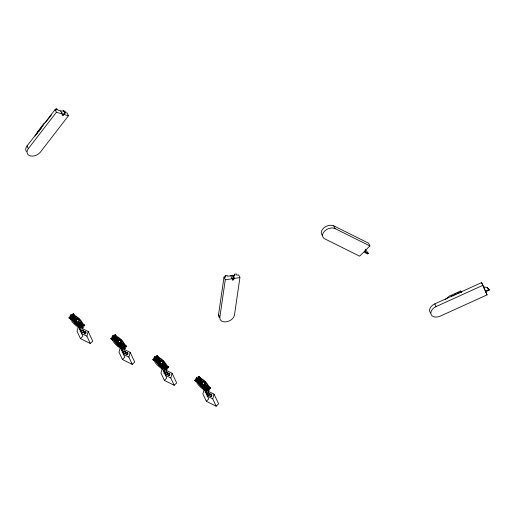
<?xml version="1.0" encoding="UTF-8"?>
<svg xmlns="http://www.w3.org/2000/svg" width="515" height="515" viewBox="0 0 515 515"><rect width="100%" height="100%" fill="white"/><g stroke="black" fill="none" stroke-linecap="round" stroke-linejoin="round"><path stroke-width="0.77" d="M218.572 314.549L224.019 277.064L225.847 276.787L225.293 275.609L227.121 275.338L227.559 276.278L234.872 275.19L234.428 274.244L236.256 273.974L236.81 275.152L238.638 274.881L239.913 277.591L234.467 315.083A7.751 5.214 -25.1 0 1 226.336 321.824A7.751 5.214 -25.1 0 1 219.841 317.266L218.572 314.549A7.751 5.214 -25.1 0 0 219.139 317.227M225.068 277.173L225.293 275.609M219.841 317.266L225.287 279.774L224.019 277.064M232.748 280.051L233.16 277.218L231.988 275.435L230.759 275.802L232.748 280.051L233.662 279.915L234.074 277.083L232.896 275.3L231.988 275.435M234.203 275.808L234.428 274.244M78.37 326.574L77.038 331.274L80.475 338.613L90.318 343.511L92.732 341.11L88.213 331.473L78.37 326.574L82.883 336.211L80.475 338.613M90.318 343.511L86.887 336.179L88.213 331.473M120.323 347.464L118.991 352.17L122.428 359.502L132.271 364.401L134.679 362.006L130.166 352.363L120.323 347.464L124.836 357.101L122.428 359.502M132.271 364.401L128.834 357.069L130.166 352.363M162.277 368.354L160.944 373.06L164.375 380.392L174.225 385.291L176.632 382.896L172.119 373.259L162.277 368.354L166.789 377.991L164.375 380.392M174.225 385.291L170.787 377.959L172.119 373.259M204.223 389.243L202.897 393.949L206.328 401.282L216.171 406.187L218.585 403.786L214.066 394.149L204.223 389.243L208.742 398.88L206.328 401.282M216.171 406.187L212.74 398.848L214.066 394.149M36.546 134.125L37.466 131.904L44.316 123.04M74.559 319.77L71.379 316.358M71.733 316.01L74.907 319.422L75.28 319.068A2.176 0.76 45.1 0 1 76.033 319.152L76.542 319.409A2.176 0.76 45.1 0 1 76.812 319.564M79.123 319.429L79.374 319.706A6.792 2.369 45.1 0 1 82.13 323.465L82.368 323.967A6.792 2.369 45.1 0 1 82.516 326.426L82.323 326.6A6.792 2.369 45.1 0 1 79.78 326.323L79.271 326.066A6.792 2.369 45.1 0 1 75.518 323.214L74.99 322.673A6.792 2.369 45.1 0 1 72.235 318.92L71.997 318.418A6.792 2.369 45.1 0 1 71.843 315.959L72.042 315.779A6.792 2.369 45.1 0 1 74.585 316.062L75.093 316.313A6.792 2.369 45.1 0 1 78.847 319.171M78.641 323.71A2.176 0.76 45.1 0 1 78.576 323.832L78.383 324.012A2.176 0.76 45.1 0 1 77.63 323.929L77.121 323.671A2.176 0.76 45.1 0 1 76.008 322.828L75.48 322.293A2.176 0.76 45.1 0 1 74.662 321.173L74.43 320.671A2.176 0.76 45.1 0 1 74.385 319.944L74.624 319.648M78.435 321.07A2.176 0.76 45.1 0 1 79.001 321.901L79.233 322.403A2.176 0.76 45.1 0 1 79.278 323.137L79.085 323.311A2.176 0.76 45.1 0 1 78.332 323.227L77.823 322.976A2.176 0.76 45.1 0 1 76.709 322.126L76.181 321.592A2.176 0.76 45.1 0 1 75.364 320.478L75.132 319.976A2.176 0.76 45.1 0 1 75.087 319.249L71.862 315.953M113.332 337.248L113.094 337.544L113.989 336.675A6.792 2.369 45.1 0 1 116.538 336.952L117.047 337.203A6.792 2.369 45.1 0 1 120.793 340.061L121.321 340.595A6.792 2.369 45.1 0 1 124.083 344.355L124.321 344.857A6.792 2.369 45.1 0 1 124.469 347.316C123.999 348.372 120.04 344.67 121.231 344.026A2.176 0.76 45.1 0 0 121.186 343.299L120.948 342.797A2.176 0.76 45.1 0 0 120.381 341.96M116.57 340.537L113.268 337.37A6.792 2.369 45.1 0 1 115.836 337.647L116.345 337.904A6.792 2.369 45.1 0 1 118.939 339.688M125.106 348.41L123.909 349.498M154.088 357.281L153.779 359.187M158.35 361.601L159.18 360.854A2.176 0.76 45.1 0 1 159.933 360.938L160.442 361.189A2.176 0.76 45.1 0 1 160.712 361.35M158.523 361.427L155.221 358.26L155.942 357.565A6.792 2.369 45.1 0 1 158.485 357.841L158.993 358.099A6.792 2.369 45.1 0 1 162.746 360.951L163.274 361.485A6.792 2.369 45.1 0 1 166.036 365.244L166.268 365.747A6.792 2.369 45.1 0 1 166.422 368.206L165.527 369.081M162.54 365.489A2.176 0.76 45.1 0 1 162.483 365.618L162.289 365.792A2.176 0.76 45.1 0 1 161.536 365.708L161.021 365.457A2.176 0.76 45.1 0 1 159.914 364.607L159.386 364.073A2.176 0.76 45.1 0 1 158.569 362.959L158.33 362.457A2.176 0.76 45.1 0 1 158.247 362.219M165.894 368.727L162.463 365.618L165.836 368.856M162.946 365.212L163.184 364.916A2.176 0.76 45.1 0 0 163.139 364.189L162.901 363.687A2.176 0.76 45.1 0 0 162.334 362.85M197.058 379.207L197.895 378.454A6.792 2.369 45.1 0 1 200.438 378.731L200.947 378.989A6.792 2.369 45.1 0 1 204.7 381.84L205.228 382.375A6.792 2.369 45.1 0 1 207.983 386.134L208.221 386.636A6.792 2.369 45.1 0 1 208.375 389.095L208.176 389.276A6.792 2.369 45.1 0 1 205.633 388.992L205.125 388.741A6.792 2.369 45.1 0 1 201.371 385.883L200.844 385.349A6.792 2.369 45.1 0 1 198.088 381.589L197.85 381.087A6.792 2.369 45.1 0 1 197.702 378.628L197.76 378.506M197.232 379.027L200.412 382.445A2.176 0.76 45.1 0 1 200.56 382.388M203.721 386.694A2.176 0.76 45.1 0 1 203.483 386.598L202.974 386.347A2.176 0.76 45.1 0 1 201.861 385.497L201.333 384.963A2.176 0.76 45.1 0 1 200.515 383.849L200.284 383.347A2.176 0.76 45.1 0 1 200.238 382.619L200.605 382.265L197.367 378.976M204.436 386.507L205.131 385.806A2.176 0.76 45.1 0 0 205.086 385.078L204.854 384.576A2.176 0.76 45.1 0 0 204.288 383.739M205.131 385.806L204.938 385.986A2.176 0.76 45.1 0 1 204.185 385.902L203.676 385.645A2.176 0.76 45.1 0 1 202.562 384.802L202.035 384.267A2.176 0.76 45.1 0 1 201.217 383.154L200.985 382.651A2.176 0.76 45.1 0 1 200.94 381.918L201.133 381.744A2.176 0.76 45.1 0 1 201.886 381.827L202.395 382.079A2.176 0.76 45.1 0 1 202.665 382.239M209.013 390.19L207.815 391.278M26.407 151.545A7.751 5.214 -25.1 0 1 27.057 145.919L55.137 109.56L56.637 109.998L56.09 108.813L55.105 110.088M35.033 136.089L40.904 128.48M41.889 127.211L42.867 125.943M45.314 122.77L51.68 114.523M63.609 111.008L65.115 111.446L65.669 112.631L67.175 113.068L68.444 115.778L40.37 152.144A7.751 5.214 -25.1 0 1 30.121 155.865A7.751 5.214 -25.1 0 1 28.331 148.635L56.405 112.27L55.137 109.56M62.656 115.212L64.774 112.463L65.527 112.682L63.409 115.431L62.656 115.212L60.667 110.963L58.034 110.197L57.59 109.257L56.09 108.813M68.92 317.671L70.722 318.952L69.158 318.173L69.274 317.317L71.076 318.605L69.274 317.317M73.362 315.096L72.879 314.066L73.227 313.719L74.636 315.341M69.158 318.173L69.506 317.826M73.742 313.97L72.879 314.066M71.321 316.48L72.042 315.779M70.31 318.624L71.012 317.929M73.227 313.719L74.128 315.09M70.549 319.126L71.25 318.431M71.823 318.592L75.19 320.652L72.055 319.094L71.997 318.418M71.888 316.255A6.792 2.369 45.1 0 1 73.883 316.757L74.585 316.062M71.707 319.442L72.235 318.92M73.883 316.757L74.392 317.015L75.093 316.313M74.385 319.944L75.28 319.068M74.43 320.671L75.132 319.976M76.033 319.152L75.505 319.673L74.057 316.583L75.724 319.313M74.514 320.909L75.216 320.208L76.201 320.703L78.389 318.56M76.729 320.221L74.92 316.487C73.606 315.167 75.673 320.227 76.272 319.249M74.662 321.173L75.364 320.478M76.542 319.409L76.098 319.422M75.48 322.293L76.181 321.592M76.008 322.828L76.709 322.126M79.304 320.504L77.636 322.165L78.093 323.137L77.392 323.832M77.121 323.671L77.823 322.976M77.63 323.929L78.332 323.227M79.233 322.403L82.194 324.141L78.164 321.682A1.448 0.509 45.1 0 1 77.72 322.203A1.448 0.509 45.1 0 1 76.291 320.877A1.448 0.509 45.1 0 1 76.49 320.124M78.383 324.012L79.278 323.137M79.271 326.066L77.649 323.15L79.78 326.323M82.078 326.607A6.792 2.369 45.1 0 0 81.666 324.662L81.428 324.16L82.13 323.465M81.666 324.662L82.368 323.967M79.728 327.038L80.063 327.469M83.115 323.954L84.743 325.409L84.389 325.757L83.346 325.242M80.237 327.295L79.471 327.72M83.353 324.456L84.743 325.409M82.516 326.426L81.756 327.244M84.505 324.907L84.389 325.757M110.873 338.561L112.676 339.842L110.873 338.561L111.221 338.213L113.023 339.494L111.221 338.213M115.315 335.986L114.832 334.956L115.18 334.608L116.59 336.231M111.105 339.063L111.459 338.716M113.989 336.675L113.467 337.196L116.165 339.939M112.264 339.514L112.965 338.819M112.502 340.016L113.197 339.321M113.86 339.713L113.95 339.308A6.792 2.369 45.1 0 1 113.796 336.849L116.86 340.312L117.227 339.958A2.176 0.76 45.1 0 1 117.987 340.042L118.495 340.299A2.176 0.76 45.1 0 1 118.765 340.46M115.836 337.647L116.538 336.952M113.95 339.308L114.008 339.984L117.143 341.542L113.776 339.482M116.345 337.904L117.047 337.203M117.227 339.958L113.815 336.849M116.377 341.567L117.079 340.866A2.176 0.76 45.1 0 1 117.034 340.138L116.332 340.833A2.176 0.76 45.1 0 0 116.377 341.567L116.615 342.069A2.176 0.76 45.1 0 0 117.433 343.183L117.961 343.717A2.176 0.76 45.1 0 0 119.074 344.561L119.583 344.818A2.176 0.76 45.1 0 0 119.821 344.908M117.987 340.042L116.358 337.125L118.025 339.855M116.461 341.799L117.079 340.866M116.615 342.069L117.163 341.104L118.147 341.593L119.815 339.932M116.815 343.73L117.607 343.009L118.135 343.544L117.343 344.265L116.944 343.569A6.792 2.369 45.1 0 1 114.182 339.81M117.433 343.183L118.135 342.481A2.176 0.76 45.1 0 1 117.317 341.368M124.411 347.438L124.276 347.49A6.792 2.369 45.1 0 1 121.733 347.213L121.225 346.956A6.792 2.369 45.1 0 1 117.472 344.104L118.489 343.196L117.961 342.655L116.77 343.743M117.961 343.717L118.662 343.016A2.176 0.76 45.1 0 0 119.776 343.865L120.285 344.117A2.176 0.76 45.1 0 0 121.038 344.2L124.295 347.49M121.785 340.917L119.589 343.054L120.046 344.026L119.345 344.722M119.074 344.561L119.776 343.865M120.948 342.797C120.137 343.814 124.984 345.713 123.909 344.529L120.117 342.572M119.583 344.818L120.285 344.117M121.186 343.299L120.658 343.82L123.793 345.378L123.555 344.876M120.207 344.953A2.176 0.76 45.1 0 0 120.336 344.902L121.231 344.026M120.697 347.483L121.225 346.956M124.083 344.355L123.381 345.05L123.619 345.552A6.792 2.369 45.1 0 1 123.767 348.011L124.469 347.316M121.559 347.387L119.596 344.039L121.044 347.129L121.733 347.213M123.619 345.552L124.321 344.857M121.154 348.455L121.675 347.928M125.299 346.132L126.342 346.653L126.696 346.299L125.126 345.52L125.068 344.844M121.662 348.707L122.184 348.185M124.778 345.868L125.299 345.346M154.391 360.23L154.622 360.732L153.058 359.953L153.174 359.103L154.976 360.384L153.174 359.103M157.262 356.876L156.779 355.846L157.133 355.498L158.543 357.127M153.058 359.953L153.412 359.605M157.642 355.756L156.779 355.846M154.918 359.708C153.129 362.657 160.165 367.536 162.463 369.242M157.133 355.498L158.034 356.869M154.448 360.906L155.15 360.21M155.633 357.79L155.768 357.738A6.792 2.369 45.1 0 0 155.897 360.197L159.09 362.438L155.807 360.609M155.788 358.041A6.792 2.369 45.1 0 1 157.783 358.543L158.485 357.841M155.961 360.873L155.897 360.197M158.993 358.099L158.472 358.62L157.963 358.369L159.412 361.459M158.33 362.457L159.032 361.755A2.176 0.76 45.1 0 1 158.987 361.028L159.18 360.854M162.296 360.346L160.629 362L158.311 358.015L159.933 360.938M158.414 362.689L159.032 361.755M160.171 361.028L159.759 361.112M158.569 362.959L159.116 361.994L160.101 362.483L161.768 360.822M156.135 360.7A6.792 2.369 45.1 0 0 158.897 364.459L158.369 364.981L159.908 363.551L160.435 364.086L159.244 365.167L158.723 364.633M159.386 364.073L160.088 363.378A2.176 0.76 45.1 0 1 159.27 362.257M158.897 365.515L159.425 364.993A6.792 2.369 45.1 0 0 163.171 367.852L163.68 368.103A6.792 2.369 45.1 0 0 166.229 368.38L163.184 364.916M159.914 364.607L160.616 363.912A2.176 0.76 45.1 0 0 161.723 364.755L162.231 365.013A2.176 0.76 45.1 0 0 162.991 365.09L162.289 365.792M163.204 362.29L161.543 363.944L161.993 364.916L161.292 365.611M161.021 365.457L161.723 364.755M162.373 364.208L162.901 363.687M162.528 364.478L163.055 363.951M161.536 365.708L162.231 365.013M160.39 361.91A1.448 0.509 45.1 0 0 160.197 362.657A1.448 0.509 45.1 0 0 161.626 363.983A1.448 0.509 45.1 0 0 162.071 363.461L166.094 365.92L163.139 364.189M162.998 368.025L161.549 364.929L163.506 368.277L163.171 367.852M166.036 365.244L165.508 365.766L165.746 366.268L163.236 365.026M163.68 368.103L163.158 368.624L161.201 365.277L162.36 367.755M165.978 368.386A6.792 2.369 45.1 0 0 165.566 366.448L166.268 365.747M167.021 365.734L166.493 366.255L168.296 367.543L168.643 367.195L166.841 365.908L168.643 367.195M168.057 367.041L168.411 366.686M194.773 380.34L196.576 381.628L194.773 380.34L195.127 379.993L196.93 381.274L195.127 379.993M199.215 377.772L198.732 376.742L199.08 376.388L200.49 378.016M195.011 380.843L195.359 380.495M196.164 381.293L196.865 380.598M199.459 378.287L199.981 377.759M196.402 381.802L197.103 381.1M197.676 381.261L201.043 383.327L197.908 381.763L197.85 381.087M197.741 378.931A6.792 2.369 45.1 0 1 199.736 379.433L200.438 378.731M199.736 379.433L200.245 379.684L200.947 378.989M200.238 382.619L201.133 381.744L199.91 379.259L201.867 382.6M200.284 383.347L200.985 382.651M202.395 382.079L200.264 378.911L201.886 381.827M200.367 383.578L201.069 382.883L202.054 383.372A1.448 0.509 45.1 0 0 203.489 384.834L203.946 385.806L203.245 386.507M201.597 382.445L202.125 381.918L202.582 382.89A1.448 0.509 45.1 0 0 202.054 383.372L203.715 381.718M200.515 383.849L201.217 383.154M200.67 385.523L201.861 384.441L202.389 384.975L201.198 386.057L200.844 385.349M201.333 384.963L202.035 384.267M201.861 385.497L202.562 384.802M205.685 382.697L203.489 384.834A1.448 0.509 45.1 0 0 204.017 384.351L207.809 386.308C208.884 387.492 204.043 385.593 204.854 384.576M202.974 386.347L203.676 385.645M203.483 386.598L204.185 385.902M205.086 385.078L204.564 385.6L207.693 387.164L204.951 385.413M205.221 389.076L205.125 388.741M207.931 389.282A6.792 2.369 45.1 0 0 207.519 387.338L207.281 386.836L207.983 386.134M205.633 388.992L203.502 385.819L204.951 388.915M207.519 387.338L208.221 386.636M205.054 390.235L205.582 389.713M209.199 387.911L210.242 388.432L210.596 388.085L209.032 387.306L208.968 386.623M206.09 389.964L205.401 389.887M208.678 387.653L209.206 387.126M207.848 389.623L208.375 389.095M208.794 386.797L210.358 387.583L210.242 388.432M369.918 245.945L359.618 256.187L324.74 238.818A7.751 5.214 -25.1 0 1 324.63 231.074A7.751 5.214 -25.1 0 1 335.033 228.57L369.918 245.945L368.643 243.228L333.759 225.86A7.751 5.214 -25.1 0 0 324.077 227.72A7.751 5.214 -25.1 0 0 322.281 235.252M365.212 249.279L368.334 253.354L367.691 253.998L365.051 252.685L365.695 252.041L365.09 250.747M75.345 323.388L76.535 322.3L76.008 321.766L74.817 322.853L75.068 323.13M446.312 298.784L449.215 296.177L460.629 290.994L461.292 292.411M445.288 299.421L446.473 298.565M430.617 312.978A7.751 5.214 -25.1 0 1 434.802 303.869L481.615 282.606L482.883 285.316L487.061 294.876L440.248 316.139A7.751 5.214 -25.1 0 1 431.106 314.562A7.751 5.214 -25.1 0 1 436.07 306.58L482.883 285.316M485.452 291.097L488.986 289.488L489.25 290.087L485.716 291.69L482.549 284.756M70.748 315.27L69.802 316.262C70.388 321.16 74.662 324.862 78.557 327.463M81.93 327.07L78.563 323.832L81.994 326.948M82.213 328.506L82.773 328.28M112.695 336.166L111.755 337.151C112.206 341.735 116.158 345.121 119.577 347.799M120.645 344.67L123.748 348.018M155.942 357.565L155.575 357.912L159.006 361.028L155.768 357.738M163.12 365.038L162.811 365.27L166.055 368.56M166.12 370.285L166.673 370.06M196.601 377.946L195.655 378.931C196.241 383.836 200.515 387.538 204.41 390.132M197.895 378.454C198.532 381.454 204.436 384.705 197.715 378.628M204.545 386.456L207.654 389.797M231.673 275.667L232.896 275.3M233.16 277.218L234.074 277.083M225.287 279.774L232.143 278.75M233.816 278.499L239.913 277.591M60.667 110.963L64.014 110.886L65.527 112.682M483.463 286.849L487.196 287.467L488.986 289.488M61.44 112.618L62.193 112.837M56.405 112.27L62.798 114.137M63.506 114.343L68.444 115.778M73.954 315.264L74.463 315.515M157.783 358.543L158.292 358.794M119.757 344.644L119.248 344.387L120.407 346.865M122.01 348.359L121.501 348.101L121.984 349.138M201.713 382.001L202.221 382.252M203.657 386.424L203.148 386.173L204.307 388.645M365.695 252.041L368.334 253.354M114.832 334.956L115.341 335.214M198.732 376.742L199.241 376.993M124.894 345.018L126.696 346.299M72.1 319.249L74.836 321L72.332 319.757M79.728 323.053L81.84 324.489L79.336 323.24M115.302 340.769L116.789 341.896L114.285 340.647M121.051 343.627L122.931 344.567M152.826 359.451L153.869 359.972M156 361.034L157.88 361.968M163.628 364.832L164.884 365.457M197.322 381.615L200.696 383.675L198.816 382.742M156.238 361.536L158.742 362.785L158.504 362.283M167.253 367.021L168.296 367.543M81.261 333.379L86.887 336.179M123.207 354.269L128.834 357.069M165.161 375.158L170.787 377.959M207.114 396.048L212.74 398.848M200.316 378.19L199.08 376.388M202.041 385.323L201.513 384.789M160.616 363.912L160.088 363.378M160.088 364.433L159.56 363.899M159.425 364.993L158.897 364.459M118.662 343.016L118.135 342.481M117.472 344.104L116.944 343.569M76.181 322.654L75.66 322.113M204.609 386.334L207.307 389.07M155.955 358.633L158.652 361.376M120.703 344.548L123.407 347.29M72.055 316.854L74.752 319.596M163.757 362.747L164.246 363.287M489.25 290.087L487.196 287.467M63.268 110.667L64.774 112.463M165.334 365.94L165.566 366.448M162.727 363.86L162.965 364.363M487.061 294.876L485.272 290.969M434.802 303.869L436.07 306.58M364.446 251.384L365.051 252.685M333.759 225.86L335.033 228.57M210.358 387.583L210.596 388.085M203.946 387.042L204.526 388.278M126.104 346.144L126.342 346.653M118.225 340.138L118.675 341.11A1.448 0.509 45.1 0 0 118.115 341.509A1.448 0.509 45.1 0 0 119.409 342.951A1.448 0.509 45.1 0 0 120.201 342.81M27.057 145.919L28.331 148.635M115.18 334.608L115.907 336.153M117.098 338.967L116.01 337.473L117.169 339.952M120.046 345.262L120.916 347.116M78.673 325.609L77.295 323.497L78.454 325.969M481.615 282.606L482.104 283.817M460.629 290.994L461.228 292.359M40.904 128.937A0.792 0.464 -73.7 0 1 40.955 128.357M41.142 128.003A0.792 0.464 -73.7 0 1 41.522 127.765M42.616 126.342A0.792 0.464 -73.7 0 1 42.97 125.66M451.938 296.395A0.792 0.586 -23.6 0 1 452.415 295.372A0.792 0.586 -23.6 0 1 453.316 295.925M454.919 295.198A0.792 0.586 -23.6 0 1 454.996 294.22A0.792 0.586 -23.6 0 1 456.142 294.322M39.198 131.158A0.792 0.464 -73.7 0 1 39.43 130.218M39.681 130.012A0.792 0.464 -73.7 0 1 39.925 129.999M457.642 293.808A0.792 0.586 -23.6 0 1 458.125 292.784A0.792 0.586 -23.6 0 1 459.026 293.331M159.425 359.464A6.792 2.369 45.1 0 1 160.892 360.577M205.575 384.242A6.792 2.369 45.1 0 1 207.281 386.836M121.669 342.462A6.792 2.369 45.1 0 1 122.75 343.93M74.392 317.015A6.792 2.369 45.1 0 1 76.986 318.798M163.622 363.352A6.792 2.369 45.1 0 1 164.697 364.82M203.296 388.767A6.792 2.369 45.1 0 1 202.318 388.053M79.716 321.572A6.792 2.369 45.1 0 1 81.428 324.16M166.126 371.914A1.249 0.908 -87.4 0 1 167.105 373.568A1.249 0.908 -87.4 0 1 165.547 373.954M165.527 372.435A1.249 0.908 -87.4 0 1 165.894 372.017M118.907 346.647A6.792 2.369 45.1 0 1 117.922 345.868M200.245 379.684A6.792 2.369 45.1 0 1 202.839 381.467M205.17 392.398A1.249 0.908 -87.4 0 1 206.734 392.018A1.249 0.908 -87.4 0 1 206.155 394.052M163.5 370.98A1.249 0.908 -87.4 0 1 164.942 371.553A1.249 0.908 -87.4 0 1 163.97 373.175M163.435 370.787A1.249 0.908 -87.4 0 1 164.671 371.54A1.249 0.908 -87.4 0 1 163.931 373.15M168.154 373.42A1.249 0.908 -87.4 0 1 169.377 373.484A1.249 0.908 -87.4 0 1 169.403 375.171A1.249 0.908 -87.4 0 1 168.18 375.396M168.006 375.178A1.249 0.908 -87.4 0 1 167.987 373.658M207.848 392.906A1.249 0.908 -87.4 0 1 209.122 394.033A1.249 0.908 -87.4 0 1 207.803 395.172A1.249 0.908 -87.4 0 1 207.642 393.08M205.182 391.857A1.249 0.908 -87.4 0 1 206.464 392.005A1.249 0.908 -87.4 0 1 206.315 393.763M121.27 350.618A1.249 0.908 -87.4 0 1 122.828 350.232A1.249 0.908 -87.4 0 1 122.255 352.273M121.276 350.078A1.249 0.908 -87.4 0 1 122.557 350.219A1.249 0.908 -87.4 0 1 122.416 351.983M126.407 352.35A1.249 0.908 -87.4 0 1 127.681 353.419A1.249 0.908 -87.4 0 1 126.439 354.655M126.227 354.507A1.249 0.908 -87.4 0 1 125.937 354.011M125.924 353.058A1.249 0.908 -87.4 0 1 126.201 352.524M123.941 351.127A1.249 0.908 -87.4 0 1 125.216 352.138A1.249 0.908 -87.4 0 1 124.051 353.464A1.249 0.908 -87.4 0 1 123.574 351.539M210.307 394.13A1.249 0.908 -87.4 0 1 211.581 395.205A1.249 0.908 -87.4 0 1 210.339 396.434M210.133 396.286A1.249 0.908 -87.4 0 1 209.837 395.797M209.824 394.838A1.249 0.908 -87.4 0 1 210.101 394.31M84.248 331.634A1.249 0.908 -87.4 0 1 85.477 331.699A1.249 0.908 -87.4 0 1 85.503 333.385A1.249 0.908 -87.4 0 1 84.28 333.617M83.919 332.812A1.249 0.908 -87.4 0 1 84.087 331.879M79.432 329.439A1.249 0.908 -87.4 0 1 81.003 329.619A1.249 0.908 -87.4 0 1 80.063 331.396A1.249 0.908 -87.4 0 0 80.771 329.755A1.249 0.908 -87.4 0 0 79.529 329.008M81.621 330.649A1.249 0.908 -87.4 0 1 82.96 330.405A1.249 0.908 -87.4 0 1 82.986 332.246A1.249 0.908 -87.4 0 1 81.647 332.169M70.89 314.8L70.504 315.56C71.566 321.341 76.947 326.652 82.664 327.907L83.861 326.819C82.799 321.038 77.411 315.727 71.701 314.472L70.89 314.8M79.104 323.311L82.284 326.722L79.104 323.311M112.843 335.69L112.457 336.456C113.519 342.23 118.901 347.548 124.611 348.797L125.808 347.709C124.746 341.928 119.364 336.617 113.654 335.362L112.843 335.69M154.79 356.58L154.41 357.346C155.472 363.127 160.854 368.437 166.564 369.693L167.761 368.598C166.699 362.818 161.317 357.507 155.607 356.251L154.79 356.58M196.743 377.476L196.357 378.235C197.419 384.016 202.807 389.327 208.517 390.582L209.714 389.495C208.652 383.714 203.27 378.403 197.554 377.147L196.743 377.476M204.957 385.98L208.137 389.398L204.957 385.98M119.963 340.203A1.448 0.509 45.1 0 0 121.817 341.458A1.448 0.509 45.1 0 0 120.613 339.61A1.448 0.509 45.1 0 0 119.963 340.203M78.016 319.313A1.448 0.509 45.1 0 0 79.864 320.568A1.448 0.509 45.1 0 0 78.66 318.721A1.448 0.509 45.1 0 0 78.016 319.313M203.869 381.982A1.448 0.509 45.1 0 0 205.717 383.237A1.448 0.509 45.1 0 0 204.513 381.396A1.448 0.509 45.1 0 0 203.869 381.982M161.916 361.092A1.448 0.509 45.1 0 0 163.77 362.348A1.448 0.509 45.1 0 0 162.566 360.506A1.448 0.509 45.1 0 0 161.916 361.092M169.725 375.094A1.249 0.908 -87.4 0 0 169.094 373.137A1.249 0.908 -87.4 0 0 168.154 374.914A1.249 0.908 -87.4 0 0 169.725 375.094M167.266 373.871A1.249 0.908 -87.4 0 0 166.635 371.914A1.249 0.908 -87.4 0 0 165.695 373.69A1.249 0.908 -87.4 0 0 167.266 373.871M209.212 394.76A1.249 0.908 -87.4 0 0 208.581 392.803A1.249 0.908 -87.4 0 0 207.648 394.58A1.249 0.908 -87.4 0 0 209.212 394.76M125.312 352.981A1.249 0.908 -87.4 0 0 124.682 351.024A1.249 0.908 -87.4 0 0 123.742 352.801A1.249 0.908 -87.4 0 0 125.312 352.981M127.772 354.204A1.249 0.908 -87.4 0 0 127.141 352.247A1.249 0.908 -87.4 0 0 126.207 354.024A1.249 0.908 -87.4 0 0 127.772 354.204M211.678 395.984A1.249 0.908 -87.4 0 0 211.047 394.027A1.249 0.908 -87.4 0 0 210.107 395.81A1.249 0.908 -87.4 0 0 211.678 395.984M85.818 333.314A1.249 0.908 -87.4 0 0 85.187 331.357A1.249 0.908 -87.4 0 0 84.254 333.134A1.249 0.908 -87.4 0 0 85.818 333.314M83.359 332.085A1.249 0.908 -87.4 0 0 82.728 330.128A1.249 0.908 -87.4 0 0 81.795 331.911A1.249 0.908 -87.4 0 0 83.359 332.085"/></g></svg>
